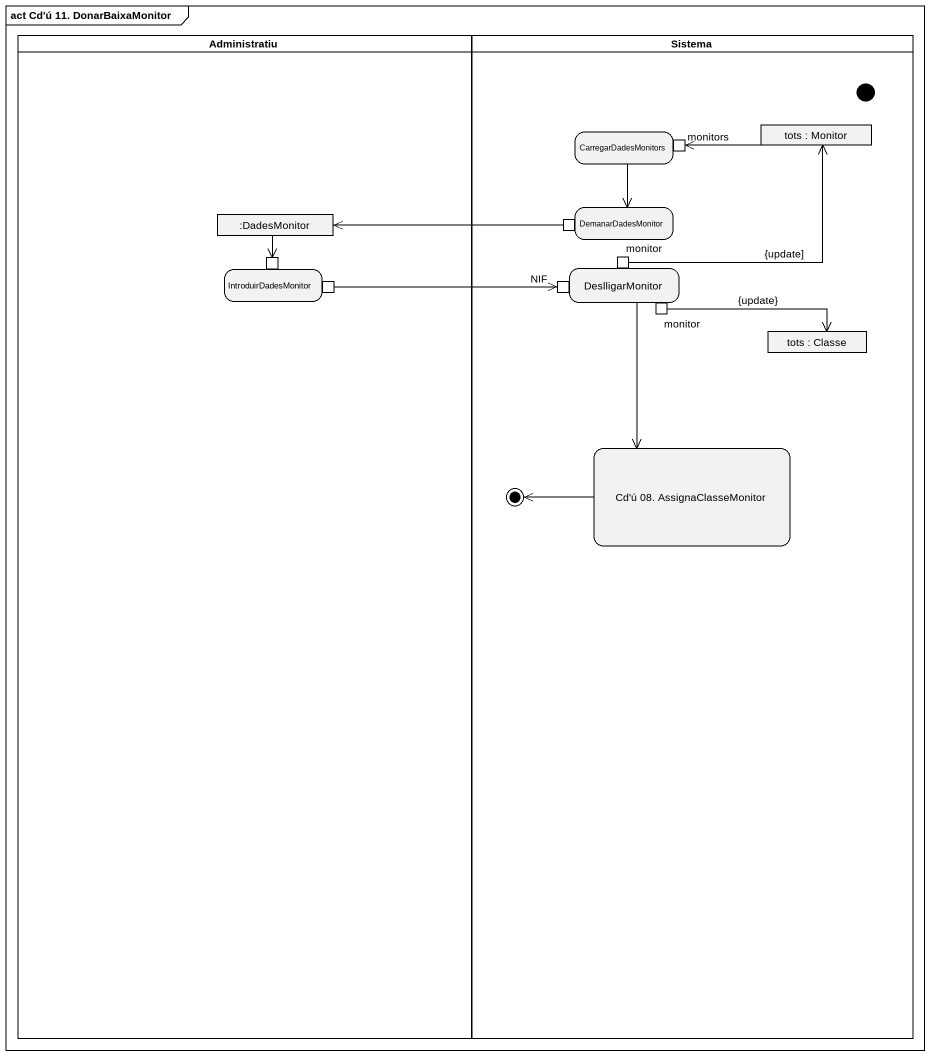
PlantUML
@startuml
mainframe act Cd'ú 11. DonarBaixaMonitor
hide empty description
state Administratiu <<partition>> {
  state ":DadesMonitor" as DadesMonitor <<object>>
  state IntroduirDadesMonitor {
    state pin2 <<inputPin>>
    state pin3 <<outputPin>>
  }
}
state Sistema <<partition>> {
  state initial1 <<start>>
  state CarregarDadesMonitors {
    state monitors <<inputPin>>
  }
  state "tots : Monitor" as tots <<object>>
  state DemanarDadesMonitor {
    state pin1 <<outputPin>>
  }
  state DeslligarMonitor {
    state NIF <<inputPin>>
    state monitor <<outputPin>>
    state "monitor" as monitor_2 <<outputPin>>
  }
  state "tots : Classe" as tots_2 <<object>>
  state "Cd'ú 08. AssignaClasseMonitor" as Cd_ú_08_AssignaClasseMonitor
  Cd_ú_08_AssignaClasseMonitor -left-> [*]
}
CarregarDadesMonitors --> DemanarDadesMonitor
tots -left-> monitors
DadesMonitor --> pin2
pin1 -left-> DadesMonitor
pin3 -right-> NIF
DeslligarMonitor --> Cd_ú_08_AssignaClasseMonitor
monitor -up-> tots : {update]
monitor_2 -right-> tots_2 : {update}
@enduml
